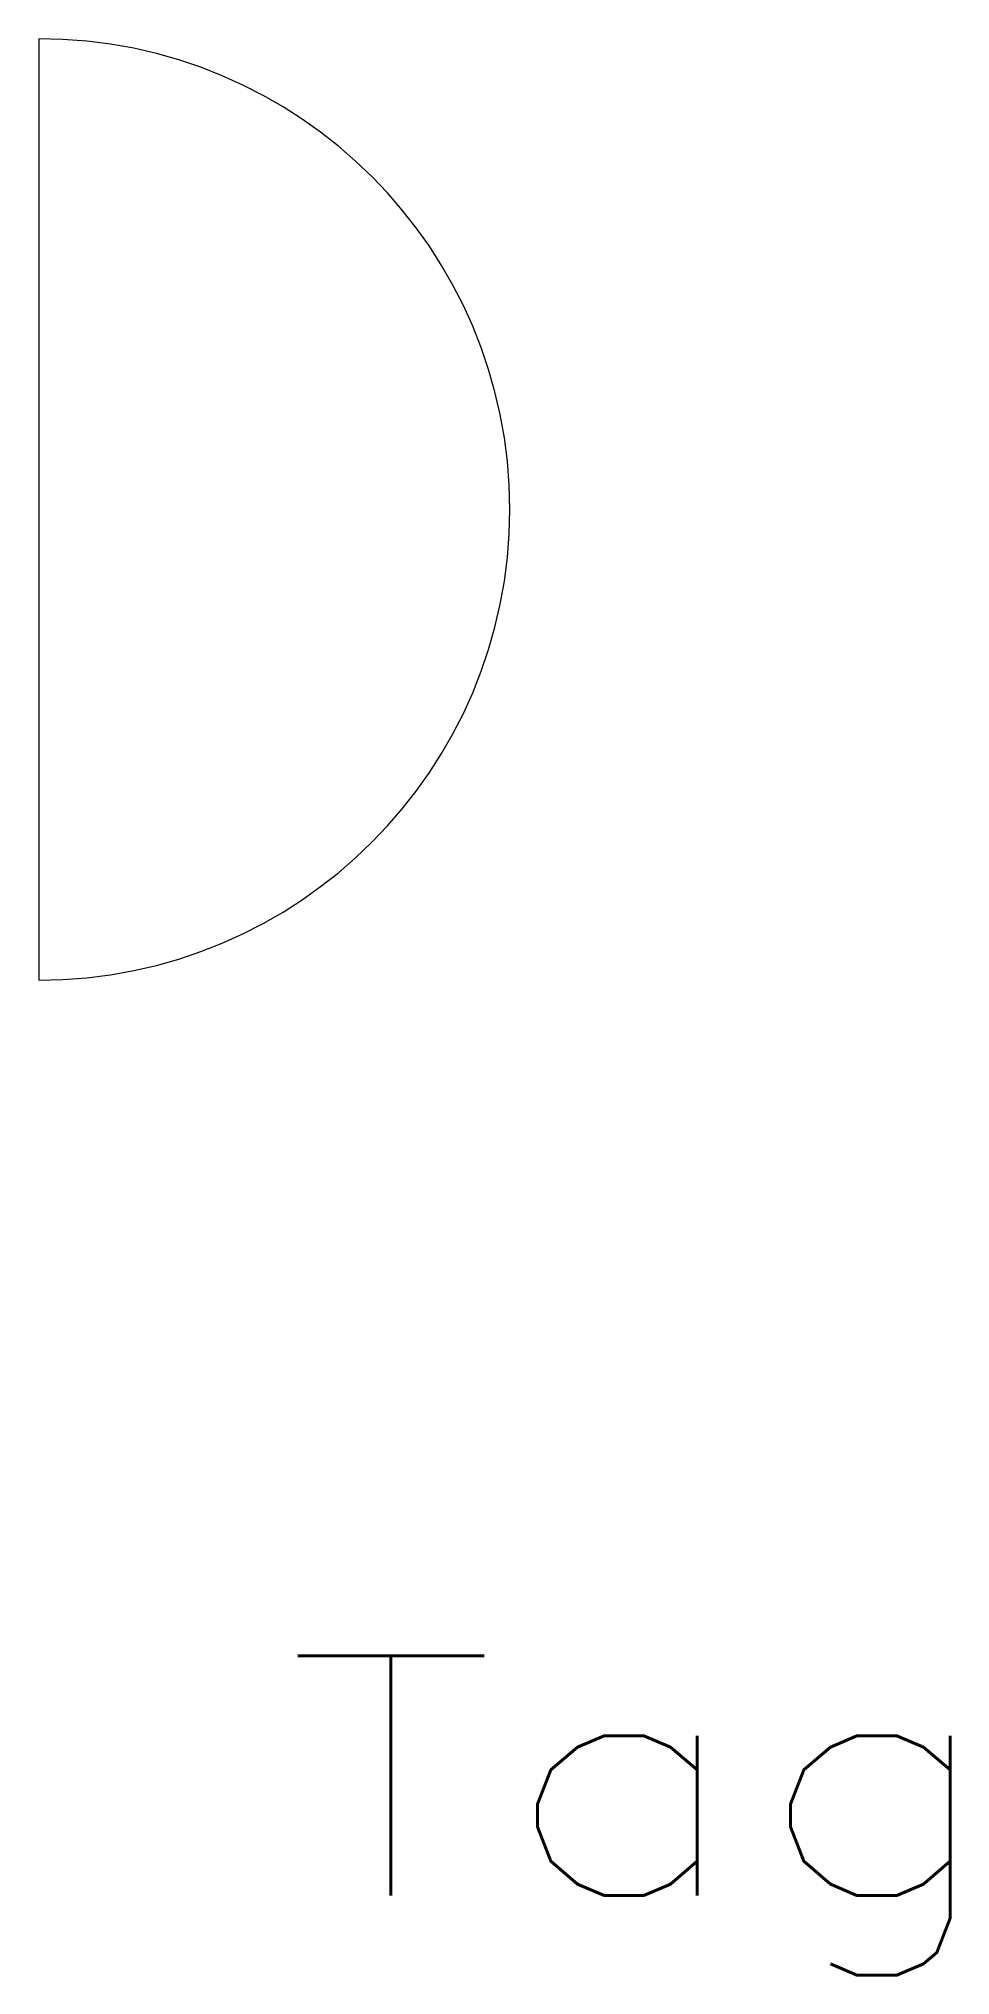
# Model space of a CAD drawing. Header units: inches. Extents: x -1.3 to 3.6, y -7.8 to 2.5.
import ezdxf
from ezdxf.enums import TextEntityAlignment as Align

# ---------------------------------------------------------------- set-up
doc = ezdxf.new("R2010")
doc.units = ezdxf.units.IN
doc.header["$MEASUREMENT"] = 0
doc.layers.get('0').update_dxf_attribs({"lineweight": 0})
doc.styles.add('STANDARD1', font='TXT.SHX')

msp = doc.modelspace()

# ---------------------------------------------------------------- linework, layer by layer
msp.add_line((-1.25, 2.5), (-1.25, -2.5))
msp.add_arc((-1.25, 0), 2.5, -90, 90)

# ---------------------------------------------------------------- texts
at = {"color": 7, "linetype": 'Continuous', "style": 'STANDARD1', "width": 1.166667}
msp.add_text('Tag', height=1.272, dxfattribs=at).set_placement((0.054, -7.361), (3.87, -7.361), align=Align.FIT)

doc.saveas('drawing.dxf')
